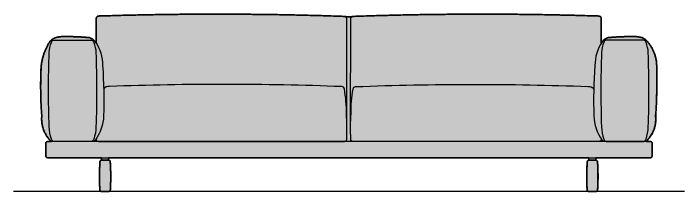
# Model space of a CAD drawing. Header units: millimetres. Extents: x 0 to 4314, y -1322 to 770.
# Drawn here: x 0 to 2874, y 0 to 764 of the extents above; entities that cross this region are included whole.
import ezdxf

# ---------------------------------------------------------------- set-up
doc = ezdxf.new("R2010")
doc.units = ezdxf.units.MM
doc.layers.add('Blocks', color=7, linetype='Continuous')
doc.layers.add('Blocks$Fill', color=7, linetype='Continuous', true_color=0xffffff)
for name, color, linetype, lineweight, true_color in [('Blocks$Inner', 7, 'Continuous', 25, 0x007f00), ('Blocks$Outline', 7, 'Continuous', 35, 0xff3f3f), ('Groud', 7, 'Continuous', 25, 0x243775)]:
    doc.layers.add(name, color=color, linetype=linetype, lineweight=lineweight, true_color=true_color)

# ---------------------------------------------------------------- blocks, each defined once
blk = doc.blocks.new('Rest Sofa 2-Seater Front')
at = {"layer": 'Blocks$Fill'}
blk.add_hatch(color=256, dxfattribs=at).paths.add_polyline_path([(1422.2, 749.9), (1422.1, 750), (1421.9, 750.1), (1421.8, 750.2), (1421.6, 750.3), (1421.5, 750.3), (1421.3, 750.4), (1421, 750.5), (1420.7, 750.7), (1420.3, 750.8), (1420, 750.9), (1419.7, 751), (1419.4, 751.1), (1419.1, 751.1), (1418.7, 751.2), (1418.4, 751.2), (1418.1, 751.3), (1417.8, 751.3), (1417.5, 751.3), (1417.2, 751.3), (891.1, 760.9), (365, 752.9), (364.8, 752.9), (364.6, 752.9), (364.4, 752.9), (364.1, 752.9), (363.9, 752.8), (363.7, 752.8), (363.5, 752.8), (363.2, 752.7), (363, 752.7), (362.8, 752.6), (362.5, 752.6), (362.3, 752.5), (362.1, 752.5), (361.8, 752.4), (361.6, 752.3), (361.4, 752.2), (361.1, 752.1), (360.9, 752), (360.7, 751.9), (360.5, 751.8), (360.2, 751.7), (360, 751.6), (359.8, 751.4), (359.6, 751.3), (359.4, 751.1), (359.2, 751), (358.9, 750.8), (358.7, 750.7), (358.5, 750.5), (358.4, 750.3), (358.2, 750.2), (358, 750), (357.8, 749.8), (357.6, 749.6), (357.4, 749.4), (357.3, 749.2), (357.1, 749), (357, 748.8), (356.8, 748.6), (356.7, 748.4), (356.5, 748.2), (356.4, 748), (356.3, 747.7), (356.2, 747.5), (356.1, 747.3), (355.9, 747.1), (355.8, 746.8), (355.7, 746.6), (355.7, 746.4), (355.6, 746.1), (355.5, 745.9), (355.4, 745.7), (355.4, 745.4), (355.3, 745.2), (355.3, 745), (355.2, 744.7), (355.2, 744.5), (355.1, 744.3), (355.1, 744), (355.1, 743.8), (355.1, 743.6), (355.1, 743.4), (355, 743.1), (355, 742.9), (355, 635.9), (353.2, 638.9), (351.3, 641.9), (350.7, 642.7), (350.1, 643.5), (349.5, 644.2), (348.8, 645), (348.1, 645.7), (347.4, 646.4), (346.7, 647.1), (346, 647.9), (345.3, 648.5), (344.5, 649.2), (343.8, 649.9), (343, 650.5), (342.2, 651.2), (341.4, 651.8), (340.6, 652.4), (339.8, 653), (338.9, 653.6), (338.1, 654.2), (337.2, 654.7), (336.4, 655.2), (335.5, 655.7), (334.6, 656.2), (333.7, 656.7), (332.8, 657.2), (331.9, 657.6), (331, 658.1), (330.1, 658.5), (329.2, 658.9), (328.3, 659.3), (327.3, 659.6), (326.4, 660), (325.5, 660.3), (298, 662.3), (270.4, 663.8), (242.9, 664.7), (215.3, 665), (211, 664.9), (206.7, 664.7), (202.4, 664.3), (198.1, 663.8), (193.8, 663.1), (189.5, 662.3), (185.3, 661.4), (181.1, 660.3), (180.2, 660), (179.2, 659.6), (178.3, 659.3), (177.4, 658.9), (176.5, 658.5), (175.5, 658.1), (174.6, 657.6), (173.7, 657.2), (172.8, 656.7), (171.9, 656.2), (171.1, 655.7), (170.2, 655.2), (169.3, 654.7), (168.5, 654.2), (167.6, 653.6), (166.8, 653), (166, 652.4), (165.2, 651.8), (164.4, 651.2), (163.6, 650.5), (162.8, 649.9), (162.1, 649.2), (161.3, 648.5), (160.6, 647.9), (159.9, 647.1), (159.1, 646.4), (158.5, 645.7), (157.8, 645), (157.1, 644.2), (156.5, 643.5), (155.8, 642.7), (155.2, 641.9), (151.7, 636.1), (148.3, 630.3), (145, 624.3), (142, 618.2), (139.1, 612), (136.3, 605.8), (133.8, 599.4), (131.4, 593), (129.2, 586.6), (127.2, 580), (125.4, 573.4), (123.8, 566.8), (122.3, 560.1), (121.1, 553.5), (120, 546.8), (119.2, 540.1), (117.1, 486.1), (116.7, 432.1), (118.2, 378.1), (121.5, 324.2), (121.2, 320.9), (121, 317.5), (120.9, 314.1), (120.9, 310.7), (120.9, 307.3), (121.1, 303.8), (121.3, 300.4), (121.6, 297), (122.1, 293.5), (122.6, 290.1), (123.2, 286.6), (123.9, 283.2), (124.6, 279.8), (125.5, 276.4), (126.5, 273.1), (127.5, 269.7), (128.7, 266.4), (129.9, 263.1), (131.2, 259.9), (132.6, 256.7), (134.1, 253.5), (135.7, 250.4), (137.3, 247.3), (139, 244.3), (140.8, 241.4), (142.7, 238.5), (144.6, 235.6), (146.6, 232.8), (148.7, 230.1), (150.8, 227.5), (153, 224.9), (155.2, 222.4), (156, 221.4), (156.8, 220.4), (157.6, 219.5), (158.5, 218.5), (159.4, 217.6), (160.2, 216.7), (161.2, 215.9), (162.1, 215), (148.1, 215), (147.9, 215), (147.7, 215), (147.4, 215), (147.2, 215), (147, 215), (146.7, 214.9), (146.5, 214.9), (146.3, 214.9), (146, 214.8), (145.8, 214.8), (145.6, 214.7), (145.4, 214.6), (145.1, 214.6), (144.9, 214.5), (144.7, 214.4), (144.4, 214.3), (144.2, 214.2), (144, 214.1), (143.7, 214), (143.5, 213.9), (143.3, 213.8), (143.1, 213.7), (142.8, 213.5), (142.6, 213.4), (142.4, 213.3), (142.2, 213.1), (142, 213), (141.8, 212.8), (141.6, 212.6), (141.4, 212.5), (141.2, 212.3), (141, 212.1), (140.9, 211.9), (140.7, 211.7), (140.5, 211.5), (140.3, 211.3), (140.2, 211.1), (140, 210.9), (139.9, 210.7), (139.7, 210.5), (139.6, 210.3), (139.5, 210.1), (139.3, 209.8), (139.2, 209.6), (139.1, 209.4), (139, 209.2), (138.9, 208.9), (138.8, 208.7), (138.7, 208.5), (138.6, 208.2), (138.6, 208), (138.5, 207.8), (138.4, 207.5), (138.4, 207.3), (138.3, 207.1), (138.3, 206.8), (138.2, 206.6), (138.2, 206.4), (138.2, 206.2), (138.1, 205.9), (138.1, 205.7), (138.1, 205.5), (138.1, 205.3), (138.1, 205), (138.1, 155), (138.1, 154.8), (138.1, 154.6), (138.1, 154.4), (138.1, 154.1), (138.2, 153.9), (138.2, 153.7), (138.2, 153.4), (138.3, 153.2), (138.3, 153), (138.4, 152.7), (138.4, 152.5), (138.5, 152.3), (138.6, 152), (138.6, 151.8), (138.7, 151.6), (138.8, 151.3), (138.9, 151.1), (139, 150.9), (139.1, 150.7), (139.2, 150.4), (139.3, 150.2), (139.5, 150), (139.6, 149.8), (139.7, 149.6), (139.9, 149.3), (140, 149.1), (140.2, 148.9), (140.3, 148.7), (140.5, 148.5), (140.7, 148.3), (140.9, 148.1), (141, 148), (141.2, 147.8), (141.4, 147.6), (141.6, 147.4), (141.8, 147.3), (142, 147.1), (142.2, 147), (142.4, 146.8), (142.6, 146.7), (142.8, 146.5), (143.1, 146.4), (143.3, 146.3), (143.5, 146.1), (143.7, 146), (144, 145.9), (144.2, 145.8), (144.4, 145.7), (144.7, 145.6), (144.9, 145.6), (145.1, 145.5), (145.4, 145.4), (145.6, 145.4), (145.8, 145.3), (146, 145.2), (146.3, 145.2), (146.5, 145.2), (146.7, 145.1), (147, 145.1), (147.2, 145.1), (147.4, 145.1), (147.7, 145), (147.9, 145), (148.1, 145), (377.6, 145), (377.6, 135), (377.4, 135), (377.2, 135), (377.1, 135), (376.9, 135), (376.8, 134.9), (376.6, 134.9), (376.5, 134.9), (376.3, 134.9), (376.2, 134.8), (376, 134.8), (375.9, 134.7), (375.7, 134.7), (375.6, 134.6), (375.4, 134.6), (375.3, 134.5), (375.1, 134.5), (375, 134.4), (374.8, 134.3), (374.7, 134.2), (374.5, 134.2), (374.4, 134.1), (374.3, 134), (374.1, 133.9), (374, 133.8), (373.8, 133.7), (373.7, 133.6), (373.6, 133.5), (373.4, 133.4), (373.3, 133.3), (373.2, 133.2), (373.1, 133.1), (372.9, 133), (372.8, 132.9), (372.7, 132.8), (372.6, 132.6), (372.5, 132.5), (372.4, 132.4), (372.3, 132.3), (372.2, 132.1), (372.1, 132), (372, 131.9), (371.9, 131.7), (371.8, 131.6), (371.7, 131.4), (371.6, 131.3), (371.5, 131.1), (371.4, 131), (371.4, 130.9), (371.3, 130.7), (371.2, 130.6), (371.2, 130.4), (371.1, 130.3), (371.1, 130.1), (371, 130), (371, 129.8), (370.9, 129.7), (370.9, 129.5), (370.8, 129.4), (370.8, 129.2), (370.8, 129.1), (370.7, 128.9), (370.7, 128.8), (370.7, 128.6), (370.7, 128.5), (370.7, 128.3), (369, 98.2), (368.4, 68.1), (368.8, 37.9), (370.1, 7.8), (370.1, 7.6), (370.2, 7.4), (370.2, 7.3), (370.2, 7.1), (370.2, 6.9), (370.3, 6.7), (370.3, 6.5), (370.3, 6.4), (370.4, 6.2), (370.4, 6), (370.5, 5.8), (370.6, 5.6), (370.6, 5.5), (370.7, 5.3), (370.8, 5.1), (370.8, 4.9), (370.9, 4.7), (371, 4.6), (371.1, 4.4), (371.2, 4.2), (371.3, 4), (371.4, 3.9), (371.5, 3.7), (371.6, 3.5), (371.8, 3.4), (371.9, 3.2), (372, 3.1), (372.1, 2.9), (372.3, 2.7), (372.4, 2.6), (372.5, 2.5), (372.7, 2.3), (372.8, 2.2), (373, 2), (373.1, 1.9), (373.3, 1.8), (373.5, 1.7), (373.6, 1.5), (373.8, 1.4), (374, 1.3), (374.1, 1.2), (374.3, 1.1), (374.5, 1), (374.7, 0.9), (374.8, 0.8), (375, 0.7), (375.2, 0.7), (375.4, 0.6), (375.6, 0.5), (375.7, 0.5), (375.9, 0.4), (376.1, 0.3), (376.3, 0.3), (376.5, 0.2), (376.7, 0.2), (376.8, 0.2), (377, 0.1), (377.2, 0.1), (377.4, 0.1), (377.6, 0), (377.8, 0), (377.9, 0), (378.1, 0), (378.3, 0), (406.8, 0), (407, 0), (407.2, 0), (407.4, 0), (407.6, 0), (407.7, 0.1), (407.9, 0.1), (408.1, 0.1), (408.3, 0.2), (408.5, 0.2), (408.7, 0.2), (408.8, 0.3), (409, 0.3), (409.2, 0.4), (409.4, 0.5), (409.6, 0.5), (409.8, 0.6), (409.9, 0.7), (410.1, 0.7), (410.3, 0.8), (410.5, 0.9), (410.7, 1), (410.8, 1.1), (411, 1.2), (411.2, 1.3), (411.3, 1.4), (411.5, 1.5), (411.7, 1.7), (411.8, 1.8), (412, 1.9), (412.1, 2), (412.3, 2.2), (412.4, 2.3), (412.6, 2.5), (412.7, 2.6), (412.9, 2.7), (413, 2.9), (413.1, 3.1), (413.3, 3.2), (413.4, 3.4), (413.5, 3.5), (413.6, 3.7), (413.7, 3.9), (413.8, 4), (413.9, 4.2), (414, 4.4), (414.1, 4.6), (414.2, 4.7), (414.3, 4.9), (414.4, 5.1), (414.4, 5.3), (414.5, 5.5), (414.6, 5.6), (414.6, 5.8), (414.7, 6), (414.7, 6.2), (414.8, 6.4), (414.8, 6.5), (414.9, 6.7), (414.9, 6.9), (414.9, 7.1), (415, 7.3), (415, 7.4), (415, 7.6), (415, 7.8), (416.4, 37.9), (416.7, 68.1), (416.1, 98.2), (414.5, 128.3), (414.5, 128.5), (414.4, 128.6), (414.4, 128.8), (414.4, 128.9), (414.4, 129.1), (414.3, 129.2), (414.3, 129.4), (414.3, 129.5), (414.2, 129.7), (414.2, 129.8), (414.1, 130), (414.1, 130.1), (414, 130.3), (414, 130.4), (413.9, 130.6), (413.8, 130.7), (413.8, 130.9), (413.7, 131), (413.6, 131.1), (413.5, 131.3), (413.4, 131.4), (413.4, 131.6), (413.3, 131.7), (413.2, 131.9), (413.1, 132), (413, 132.1), (412.9, 132.3), (412.8, 132.4), (412.7, 132.5), (412.5, 132.6), (412.4, 132.8), (412.3, 132.9), (412.2, 133), (412.1, 133.1), (412, 133.2), (411.8, 133.3), (411.7, 133.4), (411.6, 133.5), (411.4, 133.6), (411.3, 133.7), (411.2, 133.8), (411, 133.9), (410.9, 134), (410.7, 134.1), (410.6, 134.2), (410.4, 134.2), (410.3, 134.3), (410.1, 134.4), (410, 134.5), (409.9, 134.5), (409.7, 134.6), (409.6, 134.6), (409.4, 134.7), (409.2, 134.7), (409.1, 134.8), (408.9, 134.8), (408.8, 134.9), (408.6, 134.9), (408.5, 134.9), (408.3, 134.9), (408.2, 135), (408, 135), (407.9, 135), (407.7, 135), (407.7, 145), (2463.9, 145), (2463.9, 135), (2463.8, 135), (2463.6, 135), (2463.5, 135), (2463.3, 134.9), (2463.2, 134.9), (2463, 134.9), (2462.9, 134.9), (2462.7, 134.8), (2462.6, 134.8), (2462.4, 134.7), (2462.3, 134.7), (2462.1, 134.6), (2462, 134.6), (2461.8, 134.5), (2461.7, 134.5), (2461.5, 134.4), (2461.4, 134.3), (2461.2, 134.2), (2461.1, 134.2), (2460.9, 134.1), (2460.8, 134), (2460.7, 133.9), (2460.5, 133.8), (2460.4, 133.7), (2460.2, 133.6), (2460.1, 133.5), (2460, 133.4), (2459.8, 133.3), (2459.7, 133.2), (2459.6, 133.1), (2459.5, 133), (2459.4, 132.9), (2459.2, 132.8), (2459.1, 132.6), (2459, 132.5), (2458.9, 132.4), (2458.8, 132.3), (2458.7, 132.1), (2458.6, 132), (2458.5, 131.9), (2458.4, 131.7), (2458.3, 131.6), (2458.2, 131.4), (2458.1, 131.3), (2458.1, 131.1), (2458, 131), (2457.9, 130.9), (2457.8, 130.7), (2457.8, 130.6), (2457.7, 130.4), (2457.7, 130.3), (2457.6, 130.1), (2457.5, 130), (2457.5, 129.8), (2457.5, 129.7), (2457.4, 129.5), (2457.4, 129.4), (2457.3, 129.2), (2457.3, 129.1), (2457.3, 128.9), (2457.3, 128.8), (2457.2, 128.6), (2457.2, 128.5), (2457.2, 128.3), (2455.6, 98.2), (2454.9, 68.1), (2455.3, 37.9), (2456.7, 7.8), (2456.7, 7.6), (2456.7, 7.4), (2456.7, 7.3), (2456.7, 7.1), (2456.8, 6.9), (2456.8, 6.7), (2456.8, 6.5), (2456.9, 6.4), (2456.9, 6.2), (2457, 6), (2457, 5.8), (2457.1, 5.6), (2457.2, 5.5), (2457.2, 5.3), (2457.3, 5.1), (2457.4, 4.9), (2457.5, 4.7), (2457.6, 4.6), (2457.6, 4.4), (2457.7, 4.2), (2457.8, 4), (2457.9, 3.9), (2458.1, 3.7), (2458.2, 3.5), (2458.3, 3.4), (2458.4, 3.2), (2458.5, 3.1), (2458.7, 2.9), (2458.8, 2.7), (2458.9, 2.6), (2459.1, 2.5), (2459.2, 2.3), (2459.4, 2.2), (2459.5, 2), (2459.7, 1.9), (2459.8, 1.8), (2460, 1.7), (2460.2, 1.5), (2460.3, 1.4), (2460.5, 1.3), (2460.7, 1.2), (2460.8, 1.1), (2461, 1), (2461.2, 0.9), (2461.4, 0.8), (2461.5, 0.7), (2461.7, 0.7), (2461.9, 0.6), (2462.1, 0.5), (2462.3, 0.5), (2462.5, 0.4), (2462.6, 0.3), (2462.8, 0.3), (2463, 0.2), (2463.2, 0.2), (2463.4, 0.2), (2463.6, 0.1), (2463.7, 0.1), (2463.9, 0.1), (2464.1, 0), (2464.3, 0), (2464.5, 0), (2464.6, 0), (2464.8, 0), (2493.4, 0), (2493.6, 0), (2493.7, 0), (2493.9, 0), (2494.1, 0), (2494.3, 0.1), (2494.5, 0.1), (2494.6, 0.1), (2494.8, 0.2), (2495, 0.2), (2495.2, 0.2), (2495.4, 0.3), (2495.6, 0.3), (2495.7, 0.4), (2495.9, 0.5), (2496.1, 0.5), (2496.3, 0.6), (2496.5, 0.7), (2496.7, 0.7), (2496.8, 0.8), (2497, 0.9), (2497.2, 1), (2497.4, 1.1), (2497.5, 1.2), (2497.7, 1.3), (2497.9, 1.4), (2498, 1.5), (2498.2, 1.7), (2498.4, 1.8), (2498.5, 1.9), (2498.7, 2), (2498.8, 2.2), (2499, 2.3), (2499.1, 2.5), (2499.3, 2.6), (2499.4, 2.7), (2499.5, 2.9), (2499.7, 3.1), (2499.8, 3.2), (2499.9, 3.4), (2500, 3.5), (2500.1, 3.7), (2500.3, 3.9), (2500.4, 4), (2500.5, 4.2), (2500.6, 4.4), (2500.7, 4.6), (2500.7, 4.7), (2500.8, 4.9), (2500.9, 5.1), (2501, 5.3), (2501, 5.5), (2501.1, 5.6), (2501.2, 5.8), (2501.2, 6), (2501.3, 6.2), (2501.3, 6.4), (2501.4, 6.5), (2501.4, 6.7), (2501.4, 6.9), (2501.5, 7.1), (2501.5, 7.3), (2501.5, 7.4), (2501.5, 7.6), (2501.5, 7.8), (2502.9, 37.9), (2503.3, 68.1), (2502.6, 98.2), (2501, 128.3), (2501, 128.5), (2501, 128.6), (2501, 128.8), (2500.9, 128.9), (2500.9, 129.1), (2500.9, 129.2), (2500.8, 129.4), (2500.8, 129.5), (2500.8, 129.7), (2500.7, 129.8), (2500.7, 130), (2500.6, 130.1), (2500.6, 130.3), (2500.5, 130.4), (2500.4, 130.6), (2500.4, 130.7), (2500.3, 130.9), (2500.2, 131), (2500.1, 131.1), (2500.1, 131.3), (2500, 131.4), (2499.9, 131.6), (2499.8, 131.7), (2499.7, 131.9), (2499.6, 132), (2499.5, 132.1), (2499.4, 132.3), (2499.3, 132.4), (2499.2, 132.5), (2499.1, 132.6), (2499, 132.8), (2498.9, 132.9), (2498.7, 133), (2498.6, 133.1), (2498.5, 133.2), (2498.4, 133.3), (2498.2, 133.4), (2498.1, 133.5), (2498, 133.6), (2497.8, 133.7), (2497.7, 133.8), (2497.6, 133.9), (2497.4, 134), (2497.3, 134.1), (2497.1, 134.2), (2497, 134.2), (2496.8, 134.3), (2496.7, 134.4), (2496.5, 134.5), (2496.4, 134.5), (2496.2, 134.6), (2496.1, 134.6), (2495.9, 134.7), (2495.8, 134.7), (2495.6, 134.8), (2495.5, 134.8), (2495.3, 134.9), (2495.2, 134.9), (2495, 134.9), (2494.9, 134.9), (2494.7, 135), (2494.6, 135), (2494.4, 135), (2494.3, 135), (2494.1, 135), (2494.1, 145), (2725.8, 145), (2726.1, 145), (2726.3, 145), (2726.5, 145.1), (2726.7, 145.1), (2727, 145.1), (2727.2, 145.1), (2727.4, 145.2), (2727.7, 145.2), (2727.9, 145.2), (2728.1, 145.3), (2728.4, 145.4), (2728.6, 145.4), (2728.8, 145.5), (2729.1, 145.6), (2729.3, 145.6), (2729.5, 145.7), (2729.7, 145.8), (2730, 145.9), (2730.2, 146), (2730.4, 146.1), (2730.7, 146.3), (2730.9, 146.4), (2731.1, 146.5), (2731.3, 146.7), (2731.5, 146.8), (2731.7, 147), (2731.9, 147.1), (2732.1, 147.3), (2732.3, 147.4), (2732.5, 147.6), (2732.7, 147.8), (2732.9, 148), (2733.1, 148.1), (2733.3, 148.3), (2733.4, 148.5), (2733.6, 148.7), (2733.8, 148.9), (2733.9, 149.1), (2734.1, 149.3), (2734.2, 149.6), (2734.3, 149.8), (2734.5, 150), (2734.6, 150.2), (2734.7, 150.4), (2734.8, 150.7), (2734.9, 150.9), (2735, 151.1), (2735.1, 151.3), (2735.2, 151.6), (2735.3, 151.8), (2735.4, 152), (2735.4, 152.3), (2735.5, 152.5), (2735.6, 152.7), (2735.6, 153), (2735.7, 153.2), (2735.7, 153.4), (2735.7, 153.7), (2735.8, 153.9), (2735.8, 154.1), (2735.8, 154.4), (2735.8, 154.6), (2735.8, 154.8), (2735.8, 155), (2735.8, 205), (2735.8, 205.3), (2735.8, 205.5), (2735.8, 205.7), (2735.8, 205.9), (2735.8, 206.2), (2735.7, 206.4), (2735.7, 206.6), (2735.7, 206.8), (2735.6, 207.1), (2735.6, 207.3), (2735.5, 207.5), (2735.4, 207.8), (2735.4, 208), (2735.3, 208.2), (2735.2, 208.5), (2735.1, 208.7), (2735, 208.9), (2734.9, 209.2), (2734.8, 209.4), (2734.7, 209.6), (2734.6, 209.8), (2734.5, 210.1), (2734.3, 210.3), (2734.2, 210.5), (2734.1, 210.7), (2733.9, 210.9), (2733.8, 211.1), (2733.6, 211.3), (2733.4, 211.5), (2733.3, 211.7), (2733.1, 211.9), (2732.9, 212.1), (2732.7, 212.3), (2732.5, 212.5), (2732.3, 212.6), (2732.1, 212.8), (2731.9, 213), (2731.7, 213.1), (2731.5, 213.3), (2731.3, 213.4), (2731.1, 213.5), (2730.9, 213.7), (2730.7, 213.8), (2730.4, 213.9), (2730.2, 214), (2730, 214.1), (2729.7, 214.2), (2729.5, 214.3), (2729.3, 214.4), (2729.1, 214.5), (2728.8, 214.6), (2728.6, 214.6), (2728.4, 214.7), (2728.1, 214.8), (2727.9, 214.8), (2727.7, 214.9), (2727.4, 214.9), (2727.2, 214.9), (2727, 215), (2726.7, 215), (2726.5, 215), (2726.3, 215), (2726.1, 215), (2725.8, 215), (2709.6, 215), (2710.5, 215.9), (2711.4, 216.7), (2712.3, 217.6), (2713.2, 218.5), (2714, 219.5), (2714.9, 220.4), (2715.7, 221.4), (2716.4, 222.4), (2718.7, 224.9), (2720.9, 227.5), (2723, 230.1), (2725, 232.8), (2727, 235.6), (2729, 238.5), (2730.8, 241.4), (2732.6, 244.3), (2734.3, 247.3), (2736, 250.4), (2737.5, 253.5), (2739, 256.7), (2740.4, 259.9), (2741.7, 263.1), (2743, 266.4), (2744.1, 269.7), (2745.2, 273.1), (2746.1, 276.4), (2747, 279.8), (2747.8, 283.2), (2748.5, 286.6), (2749.1, 290.1), (2749.6, 293.5), (2750, 297), (2750.4, 300.4), (2750.6, 303.8), (2750.7, 307.3), (2750.8, 310.7), (2750.8, 314.1), (2750.6, 317.5), (2750.4, 320.9), (2750.1, 324.2), (2753.2, 377.6), (2754.9, 431), (2755.4, 484.5), (2754.6, 537.9), (2754.5, 541.4), (2754.4, 544.8), (2754.2, 548.3), (2753.9, 551.8), (2753.6, 555.3), (2753.1, 558.8), (2752.6, 562.3), (2752, 565.8), (2751.4, 569.3), (2750.6, 572.7), (2749.8, 576.2), (2748.9, 579.6), (2748, 583.1), (2746.9, 586.5), (2745.8, 589.9), (2744.6, 593.2), (2743.4, 596.6), (2742, 599.9), (2740.6, 603.2), (2739.1, 606.4), (2737.6, 609.6), (2736, 612.8), (2734.3, 615.9), (2732.5, 619), (2730.7, 622), (2728.9, 625), (2726.9, 628), (2724.9, 630.9), (2722.9, 633.7), (2720.8, 636.5), (2718.6, 639.2), (2716.4, 641.9), (2715.8, 642.7), (2715.2, 643.5), (2714.6, 644.2), (2713.9, 645), (2713.2, 645.7), (2712.5, 646.4), (2711.8, 647.1), (2711.1, 647.9), (2710.4, 648.5), (2709.6, 649.2), (2708.9, 649.9), (2708.1, 650.5), (2707.3, 651.2), (2706.5, 651.8), (2705.7, 652.4), (2704.9, 653), (2704, 653.6), (2703.2, 654.2), (2702.3, 654.7), (2701.5, 655.2), (2700.6, 655.7), (2699.7, 656.2), (2698.8, 656.7), (2697.9, 657.2), (2697, 657.6), (2696.1, 658.1), (2695.2, 658.5), (2694.3, 658.9), (2693.4, 659.3), (2692.4, 659.6), (2691.5, 660), (2690.6, 660.3), (2686.4, 661.4), (2682.2, 662.3), (2677.9, 663.1), (2673.6, 663.8), (2669.3, 664.3), (2665, 664.7), (2660.7, 664.9), (2656.3, 665), (2628.8, 664.7), (2601.2, 663.8), (2573.7, 662.3), (2546.2, 660.3), (2545.3, 660), (2544.3, 659.6), (2543.4, 659.3), (2542.5, 658.9), (2541.6, 658.5), (2540.6, 658.1), (2539.7, 657.6), (2538.8, 657.2), (2537.9, 656.7), (2537, 656.2), (2536.2, 655.7), (2535.3, 655.2), (2534.4, 654.7), (2533.6, 654.2), (2532.7, 653.6), (2531.9, 653), (2531.1, 652.4), (2530.3, 651.8), (2529.5, 651.2), (2528.7, 650.5), (2527.9, 649.9), (2527.2, 649.2), (2526.4, 648.5), (2525.7, 647.9), (2525, 647.1), (2524.2, 646.4), (2523.6, 645.7), (2522.9, 645), (2522.2, 644.2), (2521.6, 643.5), (2520.9, 642.7), (2520.3, 641.9), (2518.5, 638.9), (2516.6, 635.9), (2516.6, 742.9), (2516.6, 743.1), (2516.6, 743.4), (2516.6, 743.6), (2516.6, 743.8), (2516.6, 744), (2516.5, 744.3), (2516.5, 744.5), (2516.5, 744.7), (2516.4, 745), (2516.4, 745.2), (2516.3, 745.4), (2516.2, 745.7), (2516.2, 745.9), (2516.1, 746.1), (2516, 746.4), (2515.9, 746.6), (2515.8, 746.8), (2515.7, 747.1), (2515.6, 747.3), (2515.5, 747.5), (2515.4, 747.7), (2515.3, 748), (2515.1, 748.2), (2515, 748.4), (2514.9, 748.6), (2514.7, 748.8), (2514.5, 749), (2514.4, 749.2), (2514.2, 749.4), (2514.1, 749.6), (2513.9, 749.8), (2513.7, 750), (2513.5, 750.2), (2513.3, 750.3), (2513.1, 750.5), (2512.9, 750.7), (2512.7, 750.8), (2512.5, 751), (2512.3, 751.1), (2512.1, 751.3), (2511.9, 751.4), (2511.7, 751.6), (2511.4, 751.7), (2511.2, 751.8), (2511, 751.9), (2510.8, 752), (2510.5, 752.1), (2510.3, 752.2), (2510.1, 752.3), (2509.8, 752.4), (2509.6, 752.5), (2509.4, 752.5), (2509.1, 752.6), (2508.9, 752.6), (2508.7, 752.7), (2508.4, 752.7), (2508.2, 752.8), (2508, 752.8), (2507.8, 752.8), (2507.5, 752.9), (2507.3, 752.9), (2507.1, 752.9), (2506.8, 752.9), (2506.6, 752.9), (1980.6, 760.9), (1454.5, 751.3), (1454.2, 751.3), (1453.9, 751.3), (1453.6, 751.3), (1453.3, 751.2), (1452.9, 751.2), (1452.6, 751.1), (1452.3, 751.1), (1452, 751), (1451.6, 750.9), (1451.3, 750.8), (1451, 750.7), (1450.7, 750.5), (1450.4, 750.4), (1450.2, 750.3), (1450, 750.3), (1449.9, 750.2), (1449.7, 750.1), (1449.6, 750), (1449.4, 749.9)], flags=0)
at = {"layer": 'Blocks$Inner'}
for p, q in [((355, 742.9, 19.1), (355, 635.9, 19.1)), ((1428, 279.6, 19.1), (1427.2, 741.3, 19.1)), ((1443.7, 279.6, 19.1), (1444.5, 741.3, 19.1)), ((2516.6, 742.9, 19.1), (2516.6, 635.9, 19.1)), ((138.1, 205, 19.1), (138.1, 155, 19.1)), ((2725.8, 215, 19.1), (148.1, 215, 19.1)), ((353.9, 226.1, 19.1), (353.9, 224.8, 19.1)), ((363.9, 214.8, 19.1), (1417.2, 214.8, 19.1)), ((2507.7, 214.8, 19.1), (1454.5, 214.8, 19.1)), ((2517.7, 226.1, 19.1), (2517.7, 224.8, 19.1)), ((2735.8, 155, 19.1), (2735.8, 205, 19.1)), ((148.1, 145, 19.1), (2725.8, 145, 19.1)), ((377.4, 135, 19.1), (407.7, 135, 19.1)), ((2494.3, 135, 19.1), (2463.9, 135, 19.1)), ((406.8, 0, 19.1), (378.3, 0, 19.1)), ((2464.8, 0, 19.1), (2493.4, 0, 19.1))]:
    blk.add_line(p, q, dxfattribs=at)
for points in [[(1422.2, 749.9), (1449.4, 749.9)], [(172.8, 649.5), (215.3, 649.5), (333.7, 649.5)], [(2698.8, 649.5), (2656.3, 649.5), (2537.9, 649.5)], [(333.7, 214.8), (215.3, 214.8), (172.8, 214.8)], [(2537.9, 214.8), (2656.3, 214.8), (2698.8, 214.8)], [(407.7, 145), (407.7, 135), (377.6, 135), (377.6, 145)], [(2463.9, 145), (2463.9, 135), (2494.1, 135), (2494.1, 145)]]:
    blk.add_lwpolyline(points, dxfattribs=at)
for centre, radius, start, end in [((365, 742.9, 19.1), 10, 90, 180), ((867.2, -14956, 19.1), 15716.9, 87.99463, 91.83079), ((1417.2, 741.3, 19.1), 10, 0, 90), ((2658.5, -659.3, 19.1), 1324.3, 90.0913, 94.8623), ((2655.6, 534.5, 19.1), 130.5, 74.4697, 89.6758), ((2680.7, 538.2, 19.1), 190.9, 147.107, 179.4446), ((2645.7, 591.1, 19.1), 127.3, 157.6666, 177.5814), ((2563.5, 608.5, 19.1), 54.6, 108.4734, 142.2629), ((2541, 636.4, 19.1), 13.4, 103.2695, 166.7305), ((2673.3, 608.5, 19.1), 54.6, 37.7371, 71.5266), ((2695.8, 636.4, 19.1), 13.4, 13.2695, 76.7305), ((2591.1, 591.1, 19.1), 127.3, 2.4186, 22.3334), ((2591.5, 537.1, 19.1), 163.1, 0.2816, 39.9967), ((7076.8, 432.1, 19.1), 4561.3, 177.9349, 181.9327), ((-1840.1, 432.1, 19.1), 4561.3, 358.0673, 2.0651), ((4612.9, 391.5, 19.1), 2128.4, 175.9978, 181.8115), ((518.2, 477.6, 19.1), 2237.2, 356.0685, 1.544), ((407.9, 424.6, 19.1), 26.3, 82.6019, 145.3005), ((900.6, -12677, 19.1), 13136.8, 87.79419, 92.13471), ((1406.4, 439.3, 19.1), 10.8, 4.0779, 90.846), ((846.3, 338.8, 19.1), 579.7, 359.5645, 10.0545), ((356.4, 268.8, 19.1), 1071.6, 357.6454, 3.5116), ((2669.8, 330.2, 19.1), 184.3, 181.8526, 215.8056), ((2619, 311.1, 19.1), 131.7, 317.6704, 5.7207), ((2690.8, 282.3, 19.1), 172.7, 181.3097, 199.4443), ((2546, 282.3, 19.1), 172.7, 340.5557, 358.6903), ((148.1, 205, 19.1), 10, 90, 180), ((363.9, 224.8, 19.1), 10, 180, 270), ((1417.2, 224.8, 19.1), 10, 270, 0), ((2563.5, 255.8, 19.1), 54.6, 217.7371, 228.7156), ((2541, 227.9, 19.1), 13.4, 193.2695, 256.7305), ((2695.8, 227.9, 19.1), 13.4, 283.2695, 346.7305), ((2673.3, 255.8, 19.1), 54.6, 311.2844, 322.2629), ((2725.8, 205, 19.1), 10, 0, 90), ((148.1, 155, 19.1), 10, 180, 270), ((2725.8, 155, 19.1), 10, 270, 360), ((3367.9, 64, 19.1), 912.9, 175.9626, 183.5313), ((2464.6, 127.6, 19.1), 7.47, 95.4588, 174.5412), ((2493.6, 127.6, 19.1), 7.47, 5.4588, 84.5412), ((1590.3, 64, 19.1), 912.9, 356.4687, 4.0374), ((2465, 8.3, 19.1), 8.34, 183.7227, 268.866), ((2493.2, 8.3, 19.1), 8.34, 271.134, 356.2773)]:
    blk.add_arc(centre, radius, start, end, dxfattribs=at)
at = {"layer": 'Blocks$Inner', "extrusion": (0, 0, -1)}
for centre, radius, start, end in [((-1454.5, 741.3, -19.1), 10, 0, 90), ((-2004.5, -14956, -19.1), 15716.9, 87.99463, 91.83079), ((-2506.6, 742.9, -19.1), 10, 90, 180), ((-216.1, 534.5, -19.1), 130.5, 74.4697, 89.6758), ((-213.2, -659.3, -19.1), 1324.3, 90.0913, 94.8623), ((-357.9, 512.9, -19.1), 240.3, 6.4971, 32.4818), ((-280.6, 591.1, -19.1), 127.3, 2.4186, 22.3334), ((-198.4, 608.5, -19.1), 54.6, 37.7371, 71.5266), ((-175.9, 636.4, -19.1), 13.4, 13.2695, 76.7305), ((-308.2, 608.5, -19.1), 54.6, 108.4734, 142.2629), ((-330.7, 636.4, -19.1), 13.4, 103.2695, 166.7305), ((-226, 591.1, -19.1), 127.3, 157.6666, 177.5814), ((-191, 538.2, -19.1), 190.9, 147.107, 179.4446), ((-4711.7, 432.1, -19.1), 4561.3, 358.0673, 2.0651), ((4205.2, 432.1, -19.1), 4561.3, 177.9349, 181.9327), ((-1724.7, 449.6, -19.1), 1608.1, 355.5271, 3.2235), ((1741.3, 391.5, -19.1), 2128.4, 175.9978, 181.8115), ((-1971, -12677, -19.1), 13136.8, 87.79419, 92.13471), ((-2025.3, 338.8, -19.1), 579.7, 359.5645, 10.0545), ((-1465.3, 439.3, -19.1), 10.8, 4.0779, 90.846), ((-2463.8, 424.6, -19.1), 26.3, 82.6019, 145.3005), ((-252.6, 311.1, -19.1), 131.7, 317.6704, 5.7207), ((-201.9, 330.2, -19.1), 184.3, 181.8526, 215.8056), ((-2515.3, 268.8, -19.1), 1071.6, 357.6454, 3.5116), ((-325.7, 282.3, -19.1), 172.7, 340.5557, 358.6903), ((-180.9, 282.3, -19.1), 172.7, 181.3097, 199.4443), ((-198.4, 255.8, -19.1), 54.6, 311.2844, 322.2629), ((-175.9, 227.9, -19.1), 13.4, 283.2695, 346.7305), ((-330.7, 227.9, -19.1), 13.4, 193.2695, 256.7305), ((-308.2, 255.8, -19.1), 54.6, 217.7371, 228.7156), ((-1454.5, 224.8, -19.1), 10, 270, 0), ((-2507.7, 224.8, -19.1), 10, 180, 270), ((-1281.3, 64, -19.1), 912.9, 356.4687, 4.0374), ((-378.1, 127.6, -19.1), 7.47, 5.4588, 84.5412), ((-407, 127.6, -19.1), 7.47, 95.4588, 174.5412), ((496.2, 64, -19.1), 912.9, 175.9626, 183.5313), ((-378.5, 8.3, -19.1), 8.34, 271.134, 356.2773), ((-406.7, 8.3, -19.1), 8.34, 183.7227, 268.866)]:
    blk.add_arc(centre, radius, start, end, dxfattribs=at)
at = {"layer": 'Blocks$Outline'}
for points in [[(1449.4, 749.9), (1422.2, 749.9)], [(377.6, 145), (377.6, 135)], [(407.7, 135), (407.7, 145)], [(2463.9, 145), (2463.9, 135)], [(2494.1, 135), (2494.1, 145)]]:
    blk.add_lwpolyline(points, dxfattribs=at)
for points, weights, knots in [([(1422.2, 749.9), (1419.9, 751.3), (1417.2, 751.3), (891.1, 769.7), (365, 752.9), (355, 752.9), (355, 742.9), (355, 689.4), (355, 635.9)], [0.867172837171, 0.898213459708, 1, 0.999439703044, 1, 0.707106781187, 1, 1, 1], [471.946343, 471.946343, 471.946343, 477.40519, 477.40519, 1529.708674, 1529.708674, 1545.416637, 1545.416637, 1652.390156, 1652.390156, 1652.390156]), ([(2516.6, 635.9), (2516.6, 689.4), (2516.6, 742.9), (2516.6, 752.9), (2506.6, 752.9), (1980.5, 769.7), (1454.5, 751.3), (1451.8, 751.3), (1449.4, 749.9)], [1, 1, 1, 0.707106781187, 1, 0.999439703044, 1, 0.898213459708, 0.867172837171], [-1652.390156, -1652.390156, -1652.390156, -1545.416637, -1545.416637, -1529.708674, -1529.708674, -477.40519, -477.40519, -471.946343, -471.946343, -471.946343]), ([(355, 635.9), (353.2, 639), (351.3, 641.9), (341.2, 655), (325.5, 660.3), (270.5, 665), (215.3, 665), (197.9, 664.9), (181.1, 660.3), (165.4, 655), (155.2, 641.9), (125.5, 595.1), (119.2, 540.1), (113.1, 432.1), (121.5, 324.2), (115.7, 265.8), (155.2, 222.4), (158.3, 218.4), (162.1, 215)], [0.995133024102, 0.997394942989, 1, 0.956840117764, 1, 0.999133374624, 1, 0.991208467042, 1, 0.956840117764, 1, 0.974400064553, 1, 0.997745388055, 1, 0.91336715534, 1, 0.995589088276, 0.999663548023], [-662.347464, -662.347464, -662.347464, -655.249798, -655.249798, -623.04655, -623.04655, -512.771309, -512.771309, -478.125657, -478.125657, -445.922409, -445.922409, -336.954732, -336.954732, -120.946379, -120.946379, -10.463068, -10.463068, -0.399047, -0.399047, -0.399047]), ([(2709.6, 215), (2713.4, 218.4), (2716.4, 222.4), (2756, 265.8), (2750.1, 324.2), (2757.5, 431), (2754.6, 537.9), (2754.3, 596.8), (2716.4, 641.9), (2706.3, 655), (2690.6, 660.3), (2673.8, 664.9), (2656.3, 665), (2601.2, 665), (2546.2, 660.3), (2530.5, 655), (2520.3, 641.9), (2518.4, 639), (2516.6, 635.9)], [0.999663658281, 0.995589028596, 1, 0.91336715534, 1, 0.998858620774, 1, 0.94054006905, 1, 0.956840117764, 1, 0.991208467042, 1, 0.999133374624, 1, 0.956840117764, 1, 0.997394942989, 0.995133024102], [0.398911, 0.398911, 0.398911, 10.463068, 10.463068, 120.946379, 120.946379, 334.741198, 334.741198, 447.776192, 447.776192, 479.979439, 479.979439, 514.625091, 514.625091, 624.900333, 624.900333, 657.10358, 657.10358, 664.201247, 664.201247, 664.201247]), ([(162.1, 215), (155.1, 215), (148.1, 215), (138.1, 215), (138.1, 205), (138.1, 180), (138.1, 155), (138.1, 145), (148.1, 145)], [1, 1, 1, 0.707106781187, 1, 1, 1, 0.707106781187, 1], [5222.901606, 5222.901606, 5222.901606, 5236.881742, 5236.881742, 5252.589705, 5252.589705, 5302.589827, 5302.589827, 5318.29779, 5318.29779, 5318.29779]), ([(2494.1, 145), (2610, 145), (2725.8, 145), (2735.8, 145), (2735.8, 155), (2735.8, 180), (2735.8, 205), (2735.8, 215), (2725.8, 215), (2717.7, 215), (2709.6, 215)], [1, 1, 1, 0.707106781187, 1, 1, 1, 0.707106781187, 1, 1, 1], [2346.001189, 2346.001189, 2346.001189, 2577.732846, 2577.732846, 2593.44081, 2593.44081, 2643.440932, 2643.440932, 2659.148895, 2659.148895, 2675.396286, 2675.396286, 2675.396286]), ([(377.6, 135), (377.5, 135), (377.4, 135), (371.2, 134.4), (370.7, 128.3), (366.4, 68.1), (370.1, 7.8), (370.6, 0.2), (378.3, 0)], [1, 1, 1, 0.771166820731, 1, 0.997819542912, 1, 0.736432140951, 1], [-143.480157, -143.480157, -143.480157, -143.299564, -143.299564, -132.991235, -132.991235, -12.393769, -12.393769, 0, 0, 0]), ([(378.3, 0), (392.6, 0), (406.8, 0), (414.5, 0.2), (415, 7.8), (418.7, 68.1), (414.5, 128.3), (413.9, 134.4), (407.7, 135)], [1, 1, 1, 0.736432140951, 1, 0.997819542912, 1, 0.771166820731, 1], [-345.519193, -345.519193, -345.519193, -316.960314, -316.960314, -304.566545, -304.566545, -183.969079, -183.969079, -173.66075, -173.66075, -173.66075]), ([(2463.9, 135), (2457.8, 134.4), (2457.2, 128.3), (2452.9, 68.1), (2456.7, 7.8), (2457.2, 0.2), (2464.8, 0), (2479.1, 0), (2493.4, 0)], [1, 0.771166820731, 1, 0.997819542912, 1, 0.736432140951, 1, 1, 1], [173.66075, 173.66075, 173.66075, 183.969079, 183.969079, 304.566545, 304.566545, 316.960314, 316.960314, 345.519193, 345.519193, 345.519193]), ([(2493.4, 0), (2501, 0.2), (2501.5, 7.8), (2505.3, 68.1), (2501, 128.3), (2500.4, 134.4), (2494.3, 135), (2494.2, 135), (2494.1, 135)], [1, 0.736432140951, 1, 0.997819542912, 1, 0.771166820731, 1, 1, 1], [0, 0, 0, 12.393769, 12.393769, 132.991235, 132.991235, 143.299564, 143.299564, 143.480157, 143.480157, 143.480157])]:
    blk.add_rational_spline(points, weights, degree=2, knots=knots, dxfattribs=at)
for points in [[(148.1, 145), (262.8, 145), (377.6, 145)], [(407.7, 145), (1435.8, 145), (2463.9, 145)]]:
    blk.add_open_spline(points, degree=2, dxfattribs=at)

msp = doc.modelspace()

# ---------------------------------------------------------------- linework, layer by layer
at = {"layer": 'Groud'}
msp.add_lwpolyline([(2873.9, 0), (0, 0)], dxfattribs=at)

# ---------------------------------------------------------------- block references
at = {"layer": 'Blocks'}
msp.add_blockref('Rest Sofa 2-Seater Front', (0, 0), dxfattribs=at)

doc.saveas('drawing.dxf')
